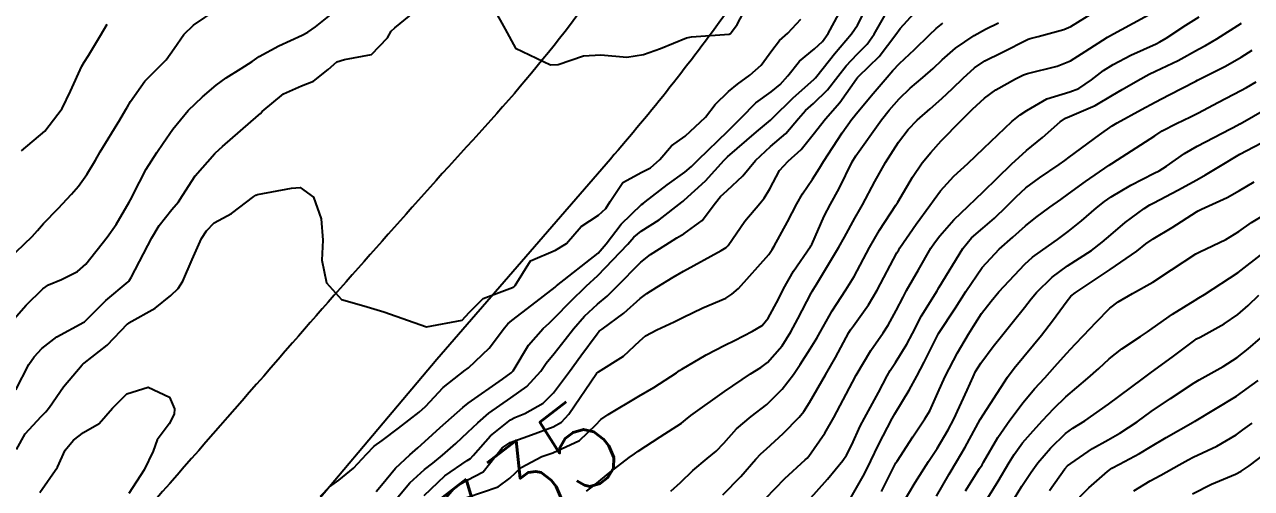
# Model space of a CAD drawing. Header units: metres. Extents: x 318500 to 325275, y 7408834 to 7428799.
# Drawn here: x 322005 to 322062.5, y 7416773.5 to 7416795.3 of the extents above; entities that cross this region are included whole.
import ezdxf
from ezdxf.enums import TextEntityAlignment as Align

# ---------------------------------------------------------------- set-up
doc = ezdxf.new("R2010")
doc.units = ezdxf.units.M
doc.header["$MEASUREMENT"] = 0
for name, color, linetype in [('Cotas', 45, 'Continuous'), ('Curvas de Nivel 1m', 11, 'Continuous'), ('Curvas de Nivel 5m', 15, 'Continuous'), ('Vias Primárias', 230, 'Continuous')]:
    doc.layers.add(name, color=color, linetype=linetype)
doc.styles.add('Style-STANDARD', font='STANDARD.shx')

msp = doc.modelspace()

# ---------------------------------------------------------------- linework, layer by layer
at = {"layer": 'Curvas de Nivel 1m', "flags": 128}
for points, elevation in [([(322021.492, 7416773.365), (322021.748, 7416773.67), (322022.396, 7416774.465), (322023.069, 7416775.091), (322023.452, 7416775.407), (322023.779, 7416775.704), (322024.499, 7416776.363), (322025.287, 7416777.065), (322025.556, 7416777.309), (322025.804, 7416777.505), (322027.418, 7416778.638), (322027.819, 7416778.933), (322027.874, 7416778.975), (322027.918, 7416779.029), (322028.636, 7416780.224), (322029.315, 7416781.015), (322029.6, 7416781.267), (322029.857, 7416781.506), (322030.595, 7416782.273), (322031.342, 7416782.988), (322031.885, 7416783.488), (322033.287, 7416784.959), (322033.569, 7416785.291), (322033.909, 7416785.574), (322034.752, 7416786.107), (322035.812, 7416786.931), (322035.878, 7416786.983), (322035.931, 7416787.026), (322036.925, 7416787.936), (322037.803, 7416788.902), (322037.962, 7416789.059), (322039.32, 7416790.226), (322039.979, 7416790.782), (322040.025, 7416790.824), (322040.07, 7416790.869), (322041.032, 7416791.822), (322042.008, 7416792.691), (322042.087, 7416792.771), (322042.149, 7416792.848), (322042.973, 7416793.888), (322043.766, 7416794.824), (322044.044, 7416795.235), (322044.846, 7416796.808)], 731), ([(322027.011, 7416796.007), (322027.532, 7416795.038), (322028.027, 7416794.159), (322029.661, 7416793.368), (322030.016, 7416793.395), (322031.216, 7416793.798), (322032.023, 7416793.839), (322033.246, 7416793.737), (322034.024, 7416793.859), (322034.824, 7416794.146), (322036.036, 7416794.64), (322036.272, 7416794.691), (322038.039, 7416794.806), (322038.098, 7416794.84), (322038.147, 7416794.898), (322038.41, 7416795.261), (322039.248, 7416796.882)], 728), ([(322004.417, 7416781.342), (322005.096, 7416782.097), (322005.873, 7416782.873), (322006.141, 7416783.053), (322006.755, 7416783.311), (322007.506, 7416783.682), (322007.887, 7416784.026), (322008.889, 7416785.285), (322009.309, 7416785.879), (322009.925, 7416786.926), (322010.042, 7416787.155), (322010.099, 7416787.268), (322010.725, 7416788.486), (322011.215, 7416789.257), (322011.52, 7416789.699), (322011.971, 7416790.361), (322012.691, 7416791.239), (322013.352, 7416791.867), (322013.998, 7416792.422), (322014.46, 7416792.757), (322015.177, 7416793.202), (322015.678, 7416793.532), (322016.019, 7416793.761), (322016.935, 7416794.272), (322018.034, 7416794.77), (322018.29, 7416794.912), (322018.657, 7416795.161), (322020.051, 7416796.273)], 727), ([(322022.515, 7416773.098), (322023.072, 7416773.768), (322023.76, 7416774.391), (322024.144, 7416774.696), (322024.604, 7416775.072), (322025.23, 7416775.614), (322025.786, 7416776.143), (322026.252, 7416776.594), (322026.774, 7416777.045), (322027.807, 7416777.763), (322028.547, 7416778.288), (322029.203, 7416779.016), (322029.459, 7416779.381), (322029.832, 7416779.839), (322030.352, 7416780.493), (322030.737, 7416780.997), (322031.257, 7416781.591), (322031.868, 7416782.152), (322032.318, 7416782.528), (322032.761, 7416782.967), (322033.892, 7416784.116), (322034.356, 7416784.485), (322035.062, 7416784.938), (322035.581, 7416785.257), (322035.908, 7416785.447), (322036.764, 7416786.07), (322037.4, 7416786.908), (322037.635, 7416787.204), (322037.939, 7416787.479), (322038.677, 7416788.161), (322039.267, 7416788.88), (322039.967, 7416789.551), (322040.683, 7416790.153), (322041.286, 7416790.857), (322041.614, 7416791.226), (322041.991, 7416791.558), (322042.642, 7416792.199), (322043.126, 7416792.833), (322043.512, 7416793.334), (322044.026, 7416793.872), (322044.497, 7416794.349), (322044.833, 7416794.808), (322045.81, 7416796.546)], 732), ([(322003.885, 7416783.879), (322005.379, 7416785.328), (322005.627, 7416785.602), (322005.909, 7416785.926), (322006.59, 7416786.643), (322007.217, 7416787.307), (322007.55, 7416787.69), (322007.944, 7416788.23), (322008.345, 7416788.903), (322008.567, 7416789.291), (322009.487, 7416790.79), (322009.772, 7416791.273), (322009.847, 7416791.407), (322009.986, 7416791.656), (322010.651, 7416792.613), (322011.309, 7416793.257), (322011.658, 7416793.611), (322012.023, 7416794.141), (322012.48, 7416794.797), (322012.944, 7416795.236), (322014.048, 7416795.98)], 726), ([(322004.608, 7416778.138), (322005.222, 7416779.329), (322005.467, 7416779.683), (322005.831, 7416780.07), (322006.532, 7416780.62), (322007.798, 7416781.301), (322007.835, 7416781.316), (322007.85, 7416781.333), (322008.827, 7416782.324), (322009.879, 7416783.205), (322009.916, 7416783.233), (322009.945, 7416783.269), (322010.012, 7416783.398), (322010.991, 7416785.254), (322011.324, 7416785.833), (322011.92, 7416786.59), (322012.226, 7416786.945), (322012.424, 7416787.243), (322013.014, 7416788.164), (322013.932, 7416789.22), (322013.96, 7416789.25), (322014.288, 7416789.54), (322015.978, 7416791.008), (322016.069, 7416791.099), (322016.152, 7416791.188), (322017.156, 7416792.015), (322017.998, 7416792.385), (322018.552, 7416792.611), (322019.24, 7416793.152), (322019.654, 7416793.507), (322020.017, 7416793.629), (322021.284, 7416793.858), (322022.033, 7416794.632), (322022.194, 7416794.952), (322022.369, 7416795.107), (322023.292, 7416795.853)], 728), ([(322004.647, 7416775.337), (322005.048, 7416776.064), (322005.794, 7416776.891), (322006.014, 7416777.1), (322006.19, 7416777.316), (322006.842, 7416778.277), (322007.719, 7416779.301), (322007.771, 7416779.35), (322007.821, 7416779.381), (322008.887, 7416780.231), (322009.849, 7416781.235), (322009.869, 7416781.25), (322009.903, 7416781.269), (322011.146, 7416781.965), (322011.87, 7416782.55), (322012.219, 7416782.892), (322012.442, 7416783.234), (322012.869, 7416784.252), (322013.312, 7416785.226), (322013.538, 7416785.593), (322013.911, 7416785.962), (322014.721, 7416786.405), (322015.77, 7416787.192), (322015.862, 7416787.26), (322015.932, 7416787.29), (322017.521, 7416787.589), (322017.937, 7416787.628), (322018.556, 7416787.161), (322018.918, 7416786.152), (322018.993, 7416785.154), (322018.951, 7416784.21), (322019.161, 7416783.147), (322019.868, 7416782.364), (322020.91, 7416782.079), (322021.86, 7416781.791), (322023.85, 7416781.09), (322025.524, 7416781.396), (322025.86, 7416781.759), (322026.511, 7416782.41), (322027.878, 7416782.926), (322027.948, 7416782.96), (322028.003, 7416783.029), (322028.734, 7416784.18), (322029.897, 7416784.686), (322030.416, 7416785.002), (322031.108, 7416785.796), (322031.92, 7416786.32), (322032.257, 7416786.643), (322032.455, 7416786.972), (322033.051, 7416787.856), (322033.951, 7416788.338), (322034.355, 7416788.545), (322034.781, 7416788.942), (322035.335, 7416789.568), (322035.971, 7416790.026), (322036.92, 7416790.916), (322037.384, 7416791.514), (322037.998, 7416792.119), (322038.429, 7416792.468), (322039.002, 7416792.885), (322039.541, 7416793.353), (322040.028, 7416794.046), (322040.392, 7416794.509), (322040.786, 7416794.863), (322041.387, 7416795.516)], 729), ([(322023.741, 7416773.174), (322024.719, 7416774.107), (322025.766, 7416774.815), (322025.914, 7416774.911), (322026.047, 7416775.056), (322026.852, 7416775.976), (322027.795, 7416776.728), (322027.994, 7416776.83), (322028.461, 7416777.023), (322029.317, 7416777.502), (322029.81, 7416777.99), (322030.548, 7416778.999), (322031.088, 7416779.735), (322031.847, 7416780.765), (322031.949, 7416780.878), (322032.084, 7416780.976), (322033.095, 7416781.728), (322033.872, 7416782.414), (322034.171, 7416782.652), (322034.648, 7416782.942), (322035.409, 7416783.411), (322035.888, 7416783.697), (322037.664, 7416784.67), (322037.899, 7416784.804), (322037.994, 7416784.899), (322038.766, 7416786.039), (322039.468, 7416786.877), (322039.682, 7416787.126), (322039.94, 7416787.556), (322040.396, 7416788.423), (322040.795, 7416788.862), (322041.41, 7416789.411), (322041.973, 7416790.103), (322042.547, 7416790.841), (322043.216, 7416791.607), (322044.008, 7416792.713), (322044.054, 7416792.775), (322044.098, 7416792.819), (322045.065, 7416793.764), (322045.842, 7416794.793), (322046.043, 7416795.07), (322046.867, 7416795.966)], 733), ([(322031.348, 7416773.382), (322031.751, 7416773.697), (322032.453, 7416774.276), (322033.345, 7416774.956), (322033.593, 7416775.132), (322033.775, 7416775.254), (322034.795, 7416775.93), (322035.795, 7416776.57), (322035.997, 7416776.727), (322036.239, 7416776.923), (322037.811, 7416778.05), (322039.04, 7416778.882), (322039.521, 7416779.178), (322039.828, 7416779.414), (322040.512, 7416780.191), (322040.932, 7416780.859), (322041.251, 7416781.464), (322041.877, 7416782.666), (322041.946, 7416782.782), (322041.983, 7416782.848), (322042.144, 7416783.107), (322043.179, 7416784.831), (322043.437, 7416785.297), (322043.92, 7416786.181), (322044.157, 7416786.587), (322044.286, 7416786.815), (322044.855, 7416787.897), (322045.359, 7416788.799), (322045.97, 7416789.752), (322046.419, 7416790.342), (322046.848, 7416790.781), (322047.454, 7416791.309), (322047.995, 7416791.789), (322048.5, 7416792.265), (322048.994, 7416792.755), (322049.531, 7416793.234), (322050.022, 7416793.554), (322050.806, 7416793.951), (322052.038, 7416794.571), (322052.14, 7416794.607), (322052.506, 7416794.705), (322053.71, 7416795.026), (322054.045, 7416795.17), (322055.361, 7416795.979)], 736), ([(322035.296, 7416773.385), (322035.753, 7416773.788), (322036.33, 7416774.353), (322036.998, 7416774.912), (322037.42, 7416775.26), (322037.781, 7416775.64), (322038.378, 7416776.305), (322039.061, 7416776.881), (322039.806, 7416777.448), (322040.517, 7416778.159), (322041.048, 7416778.858), (322041.365, 7416779.316), (322041.838, 7416780.053), (322042.138, 7416780.553), (322042.295, 7416780.843), (322042.864, 7416781.836), (322043.509, 7416782.826), (322043.886, 7416783.451), (322044.616, 7416784.809), (322045.087, 7416785.627), (322045.85, 7416786.791), (322045.878, 7416786.843), (322045.932, 7416786.939), (322046.621, 7416788.112), (322047.084, 7416788.779), (322047.479, 7416789.261), (322047.97, 7416789.804), (322048.9, 7416790.756), (322049.441, 7416791.295), (322049.996, 7416791.81), (322050.531, 7416792.203), (322051.454, 7416792.718), (322051.823, 7416792.902), (322052.014, 7416792.97), (322053.407, 7416793.308), (322054.023, 7416793.561), (322054.709, 7416794), (322055.764, 7416794.664), (322056.042, 7416794.825), (322056.425, 7416795.035), (322058.053, 7416795.92)], 737), ([(322037.745, 7416773.216), (322038.577, 7416774.068), (322039.289, 7416774.877), (322039.519, 7416775.128), (322039.777, 7416775.363), (322040.57, 7416776.081), (322041.309, 7416776.855), (322041.532, 7416777.124), (322041.807, 7416777.541), (322042.55, 7416778.839), (322043.014, 7416779.65), (322043.648, 7416780.823), (322043.723, 7416780.951), (322043.855, 7416781.138), (322044.561, 7416782.118), (322044.969, 7416782.804), (322045.898, 7416784.553), (322045.983, 7416784.705), (322046.031, 7416784.789), (322046.791, 7416785.907), (322047.432, 7416786.775), (322047.641, 7416787.066), (322047.941, 7416787.472), (322048.562, 7416788.15), (322049.214, 7416788.751), (322049.967, 7416789.471), (322051.272, 7416790.721), (322051.676, 7416791.023), (322051.988, 7416791.238), (322052.921, 7416791.776), (322054.001, 7416792.109), (322054.417, 7416792.271), (322055.006, 7416792.675), (322055.574, 7416793.109), (322056.021, 7416793.396), (322056.848, 7416793.827), (322058.036, 7416794.36), (322058.217, 7416794.449), (322058.51, 7416794.625), (322059.429, 7416795.233), (322060.05, 7416795.621)], 738), ([(322024.781, 7416773.07), (322025.22, 7416773.593), (322025.753, 7416773.894), (322026.515, 7416774.292), (322027.104, 7416775.04), (322027.392, 7416775.42), (322027.78, 7416775.668), (322028.778, 7416776.022), (322029.791, 7416776.395), (322030.18, 7416776.619), (322030.529, 7416776.999), (322031.819, 7416778.906), (322031.906, 7416778.979), (322033.081, 7416779.711), (322033.842, 7416780.429), (322034.12, 7416780.673), (322034.643, 7416780.942), (322035.465, 7416781.325), (322035.859, 7416781.529), (322036.801, 7416781.98), (322037.873, 7416782.437), (322038.16, 7416782.612), (322038.473, 7416782.891), (322039.896, 7416784.477), (322040.052, 7416784.714), (322040.141, 7416784.868), (322040.771, 7416786.007), (322041.208, 7416786.857), (322041.469, 7416787.322), (322041.947, 7416788.006), (322042.274, 7416788.526), (322042.462, 7416788.842), (322043.331, 7416790.187), (322043.783, 7416790.823), (322043.869, 7416790.935), (322043.984, 7416791.069), (322044.781, 7416792.026), (322045.445, 7416792.798), (322045.709, 7416793.101), (322046.02, 7416793.434), (322046.72, 7416794.092), (322047.426, 7416794.776), (322047.732, 7416795.084), (322048.046, 7416795.328)], 734), ([(322039.743, 7416773.039), (322040.64, 7416773.978), (322041.601, 7416774.852), (322041.69, 7416774.932), (322041.773, 7416775.031), (322042.521, 7416776.107), (322042.946, 7416776.833), (322043.817, 7416778.498), (322043.988, 7416778.817), (322044.669, 7416779.977), (322045.245, 7416780.799), (322045.492, 7416781.159), (322045.866, 7416781.853), (322046.181, 7416782.482), (322046.348, 7416782.785), (322046.904, 7416783.766), (322047.485, 7416784.774), (322047.653, 7416785.023), (322047.909, 7416785.361), (322048.569, 7416786.112), (322049.23, 7416786.751), (322049.592, 7416787.088), (322049.94, 7416787.417), (322050.606, 7416788.075), (322051.262, 7416788.72), (322051.966, 7416789.354), (322052.709, 7416789.966), (322053.545, 7416790.694), (322053.801, 7416790.873), (322053.984, 7416790.951), (322055.191, 7416791.473), (322055.999, 7416791.945), (322056.443, 7416792.214), (322057.188, 7416792.642), (322057.719, 7416792.93), (322058.017, 7416793.071), (322059.07, 7416793.574), (322060.032, 7416794.102), (322060.354, 7416794.287), (322060.885, 7416794.597), (322062.047, 7416795.324)], 739), ([(322043.744, 7416773.094), (322044.374, 7416774.197), (322044.677, 7416774.806), (322045.028, 7416775.555), (322045.67, 7416776.792), (322045.802, 7416777.013), (322046.475, 7416778.121), (322046.833, 7416778.78), (322047.174, 7416779.432), (322047.85, 7416780.77), (322048.644, 7416781.983), (322049.127, 7416782.751), (322049.891, 7416783.866), (322050.68, 7416784.728), (322051.328, 7416785.3), (322051.917, 7416785.823), (322052.406, 7416786.221), (322053.065, 7416786.699), (322053.573, 7416787.056), (322053.939, 7416787.32), (322054.729, 7416787.898), (322055.836, 7416788.662), (322055.961, 7416788.744), (322056.229, 7416788.923), (322057.974, 7416790.051), (322058.33, 7416790.273), (322058.988, 7416790.62), (322059.657, 7416790.941), (322059.988, 7416791.111), (322060.967, 7416791.624), (322062.004, 7416792.17), (322062.269, 7416792.313), (322062.73, 7416792.569)], 741), ([(322045.177, 7416773.37), (322045.766, 7416774.549), (322045.851, 7416774.707), (322045.901, 7416774.789), (322046.635, 7416775.934), (322047.209, 7416776.776), (322047.431, 7416777.147), (322047.812, 7416777.987), (322048.159, 7416778.765), (322048.728, 7416779.866), (322049.244, 7416780.749), (322049.48, 7416781.121), (322049.865, 7416781.709), (322050.308, 7416782.299), (322050.675, 7416782.728), (322051.893, 7416784.03), (322052.25, 7416784.353), (322052.727, 7416784.702), (322053.416, 7416785.186), (322053.913, 7416785.556), (322054.54, 7416786.061), (322055.25, 7416786.67), (322055.628, 7416786.972), (322055.938, 7416787.186), (322056.858, 7416787.735), (322057.955, 7416788.289), (322058.179, 7416788.406), (322058.519, 7416788.624), (322059.372, 7416789.21), (322059.969, 7416789.557), (322061.923, 7416790.581), (322061.96, 7416790.6), (322061.98, 7416790.611), (322063.227, 7416791.326)], 742), ([(322046.153, 7416772.786), (322046.744, 7416773.791), (322047.378, 7416774.774), (322047.537, 7416775.009), (322047.779, 7416775.383), (322048.296, 7416776.259), (322048.558, 7416776.759), (322049.18, 7416778.116), (322049.462, 7416778.745), (322049.581, 7416778.986), (322049.83, 7416779.378), (322050.409, 7416780.164), (322050.857, 7416780.725), (322051.302, 7416781.275), (322051.869, 7416781.988), (322052.188, 7416782.395), (322052.434, 7416782.704), (322053.162, 7416783.422), (322053.893, 7416783.947), (322055.005, 7416784.673), (322055.515, 7416785.057), (322055.911, 7416785.4), (322056.593, 7416785.977), (322057.478, 7416786.637), (322057.751, 7416786.814), (322057.934, 7416786.909), (322059.065, 7416787.497), (322059.951, 7416787.983), (322060.349, 7416788.21), (322060.975, 7416788.595), (322061.966, 7416789.18), (322063.303, 7416789.89)], 743), ([(322047.746, 7416773.144), (322048.345, 7416774.178), (322048.69, 7416774.756), (322049.089, 7416775.442), (322049.8, 7416776.74), (322051.081, 7416778.721), (322051.391, 7416779.152), (322051.835, 7416779.696), (322052.299, 7416780.25), (322052.673, 7416780.702), (322053.19, 7416781.367), (322053.874, 7416782.304), (322054.045, 7416782.52), (322054.246, 7416782.685), (322055.891, 7416783.778), (322057.134, 7416784.641), (322057.565, 7416784.975), (322057.909, 7416785.209), (322058.797, 7416785.741), (322059.928, 7416786.483), (322060.007, 7416786.531), (322060.169, 7416786.606), (322061.369, 7416787.159), (322061.944, 7416787.486), (322062.629, 7416787.89)], 744), ([(322049.954, 7416772.737), (322050.638, 7416773.846), (322051.15, 7416774.719), (322051.387, 7416775.105), (322051.784, 7416775.641), (322052.279, 7416776.219), (322052.721, 7416776.701), (322053.241, 7416777.26), (322053.811, 7416777.802), (322054.848, 7416778.675), (322055.357, 7416779.137), (322055.834, 7416779.58), (322056.438, 7416780.054), (322057.316, 7416780.638), (322057.639, 7416780.848), (322057.856, 7416781.002), (322058.808, 7416781.679), (322059.876, 7416782.345), (322060.043, 7416782.442), (322060.306, 7416782.604), (322061.891, 7416783.635), (322063.073, 7416784.562)], 746), ([(322051.407, 7416773.053), (322051.754, 7416773.624), (322052.189, 7416774.28), (322052.497, 7416774.703), (322053.086, 7416775.391), (322053.791, 7416776.079), (322054.141, 7416776.338), (322054.702, 7416776.676), (322055.808, 7416777.454), (322057.381, 7416778.637), (322057.632, 7416778.824), (322057.825, 7416778.961), (322058.785, 7416779.672), (322059.848, 7416780.461), (322059.937, 7416780.52), (322060.097, 7416780.606), (322061.222, 7416781.227), (322061.866, 7416781.664), (322062.354, 7416782.092), (322062.851, 7416782.565)], 747), ([(322053.037, 7416773.411), (322053.766, 7416774.422), (322053.891, 7416774.565), (322054.037, 7416774.686), (322055.065, 7416775.387), (322055.787, 7416775.79), (322056.346, 7416776.098), (322057.15, 7416776.64), (322057.805, 7416777.113), (322058.709, 7416777.723), (322059.819, 7416778.464), (322060.054, 7416778.606), (322061.184, 7416779.235), (322061.836, 7416779.653), (322062.353, 7416780.062), (322062.929, 7416780.564)], 748), ([(322054.047, 7416772.685), (322054.885, 7416773.541), (322055.765, 7416774.308), (322055.969, 7416774.455), (322056.318, 7416774.652), (322057.262, 7416775.154), (322057.782, 7416775.461), (322058.518, 7416775.894), (322059.773, 7416776.61), (322059.789, 7416776.622), (322059.844, 7416776.653), (322061.813, 7416777.833), (322062.822, 7416778.565)], 749), ([(322059.75, 7416773.264), (322060.635, 7416773.718), (322061.764, 7416774.187), (322062.028, 7416774.314), (322062.403, 7416774.571), (322063.18, 7416775.158)], 751)]:
    msp.add_lwpolyline(points, dxfattribs=dict(at, elevation=elevation))
at = {"layer": 'Curvas de Nivel 5m', "flags": 128}
for points, elevation in [([(322018.894, 7416773.148), (322019.309, 7416773.582), (322019.751, 7416773.9), (322020.427, 7416774.463), (322021.036, 7416775.121), (322021.397, 7416775.494), (322021.78, 7416775.764), (322022.545, 7416776.342), (322023.508, 7416777.084), (322023.803, 7416777.35), (322024.64, 7416778.244), (322025.673, 7416779.061), (322025.76, 7416779.122), (322025.822, 7416779.172), (322026.797, 7416780.084), (322027.507, 7416781.035), (322027.66, 7416781.225), (322027.855, 7416781.38), (322028.79, 7416782.097), (322029.879, 7416782.947), (322029.914, 7416782.975), (322029.948, 7416783.009), (322031.896, 7416784.549), (322032.279, 7416784.974), (322032.97, 7416785.908), (322033.928, 7416786.818), (322034.005, 7416786.874), (322034.103, 7416786.948), (322035.132, 7416787.748), (322035.951, 7416788.333), (322036.273, 7416788.608), (322036.584, 7416788.921), (322037.974, 7416790.263), (322038.591, 7416790.891), (322039.287, 7416791.584), (322039.999, 7416792.11), (322040.424, 7416792.445), (322040.788, 7416792.862), (322041.335, 7416793.542), (322042.029, 7416794.116), (322042.405, 7416794.473), (322042.672, 7416794.841), (322043.37, 7416796.147)], 730), ([(322004.874, 7416789.336), (322005.969, 7416790.262), (322006.788, 7416791.318), (322007.168, 7416792.136), (322007.698, 7416793.305), (322007.817, 7416793.499), (322008.018, 7416793.812), (322008.579, 7416794.745), (322008.896, 7416795.287)], 725), ([(322025.74, 7416773.089), (322027.206, 7416773.58), (322027.754, 7416773.99), (322028.297, 7416774.487), (322029.254, 7416775.008), (322029.635, 7416775.139), (322029.773, 7416775.176), (322031.018, 7416775.755), (322031.793, 7416776.498), (322032.029, 7416776.744), (322032.371, 7416776.971), (322033.809, 7416777.836), (322034.507, 7416778.249), (322035.56, 7416778.933), (322035.712, 7416779.04), (322035.823, 7416779.109), (322036.965, 7416779.781), (322037.84, 7416780.224), (322038.29, 7416780.447), (322039.125, 7416780.881), (322039.577, 7416781.152), (322039.859, 7416781.49), (322040.347, 7416782.391), (322040.576, 7416782.863), (322041.044, 7416783.703), (322041.848, 7416784.851), (322041.867, 7416784.884), (322041.902, 7416784.955), (322042.481, 7416786.283), (322042.776, 7416786.837), (322043.19, 7416787.582), (322043.798, 7416788.822), (322043.963, 7416789.104), (322045.175, 7416790.802), (322045.529, 7416791.255), (322045.995, 7416791.783), (322046.513, 7416792.274), (322047.104, 7416792.779), (322047.589, 7416793.202), (322048.023, 7416793.605), (322048.644, 7416794.148), (322049.517, 7416794.748), (322050.043, 7416795.047), (322050.661, 7416795.346)], 735), ([(322041.741, 7416772.933), (322042.648, 7416773.945), (322043.367, 7416774.826), (322043.53, 7416775.067), (322043.781, 7416775.548), (322044.18, 7416776.428), (322044.373, 7416776.811), (322045.025, 7416778.014), (322045.434, 7416778.796), (322045.578, 7416779.04), (322045.829, 7416779.416), (322046.355, 7416780.273), (322046.619, 7416780.782), (322047.042, 7416781.598), (322047.777, 7416782.771), (322047.816, 7416782.835), (322047.882, 7416782.947), (322048.986, 7416784.754), (322049.394, 7416785.261), (322049.915, 7416785.719), (322050.474, 7416786.179), (322051.035, 7416786.723), (322051.475, 7416787.179), (322051.943, 7416787.606), (322052.576, 7416788.078), (322053.498, 7416788.695), (322053.765, 7416788.889), (322053.964, 7416789.042), (322055.392, 7416790.087), (322055.979, 7416790.511), (322056.211, 7416790.657), (322057.352, 7416791.277), (322057.995, 7416791.625), (322058.659, 7416791.965), (322059.896, 7416792.611), (322059.973, 7416792.648), (322060.011, 7416792.669), (322061.294, 7416793.318), (322062.027, 7416793.73), (322062.547, 7416794.058)], 740), ([(322049.109, 7416773.39), (322049.765, 7416774.439), (322049.883, 7416774.624), (322049.947, 7416774.737), (322050.622, 7416775.893), (322051.19, 7416776.719), (322051.808, 7416777.542), (322052.341, 7416778.178), (322052.829, 7416778.7), (322053.3, 7416779.224), (322053.837, 7416779.845), (322054.25, 7416780.278), (322054.644, 7416780.678), (322055.227, 7416781.302), (322055.87, 7416781.966), (322056.261, 7416782.267), (322056.931, 7416782.644), (322057.886, 7416783.189), (322058.759, 7416783.754), (322059.899, 7416784.51), (322060.081, 7416784.607), (322061.314, 7416785.184), (322061.915, 7416785.565), (322062.505, 7416785.987), (322063.473, 7416786.557)], 745), ([(322005.74, 7416773.32), (322006.564, 7416774.506), (322006.929, 7416775.308), (322007.309, 7416775.772), (322007.782, 7416776.126), (322008.52, 7416776.558), (322009.143, 7416777.28), (322009.807, 7416777.941), (322010.817, 7416778.261), (322011.806, 7416777.796), (322012.044, 7416777.238), (322012.038, 7416776.996), (322011.789, 7416776.539), (322011.235, 7416775.791), (322011.053, 7416775.251), (322010.631, 7416774.383), (322009.903, 7416773.268)], 730), ([(322056.992, 7416773.401), (322057.758, 7416773.86), (322058.259, 7416774.129), (322059.123, 7416774.616), (322059.535, 7416774.851), (322059.775, 7416774.969), (322060.885, 7416775.492), (322061.792, 7416776.029), (322062.111, 7416776.259), (322062.539, 7416776.569)], 750)]:
    msp.add_lwpolyline(points, dxfattribs=dict(at, elevation=elevation))
at = {"layer": 'Vias Primárias'}
for points in [[(322057.644, 7416932.085, -0.025492), (322059.427, 7416921.832, -0.038844), (322060.006, 7416908.539, 0.035593), (322060.421, 7416897.351, -0.042947), (322060.67, 7416886.211, -0.02316), (322059.591, 7416876.418, -0.042894), (322057.349, 7416867.327, 0.002165), (322054.401, 7416858.526, -0.005637), (322051.412, 7416849.805, 0.021841), (322049.17, 7416842.5, -0.009522), (322044.852, 7416827.086, -0.014737), (322039.499, 7416811.023, -0.052004), (322034.641, 7416801.094, -0.044873), (322026.587, 7416790.47, 0.005782), (322017.574, 7416780.333, -0.002017), (322006.734, 7416767.954, -0.034029), (321998.851, 7416760.164, -0.010447), (321988.845, 7416751.895, -0.030219), (321975.936, 7416742.887, -0.017589), (321965.261, 7416736.865, 0.002537)], [(322058.148, 7416852.878), (322054.295, 7416841.113, 0.035079), (322051.87, 7416830.743, -0.052954), (322050.834, 7416826.931, 0.021208), (322048.81, 7416821.001, -0.012949), (322045.166, 7416809.716, -0.034253), (322042.201, 7416802.83, -0.037432), (322037.895, 7416795.807, -0.022254), (322032.475, 7416788.956), (322024.33, 7416779.553), (322016.543, 7416770.31), (322005.944, 7416759.788), (321999.302, 7416753.378), (321994.286, 7416748.485, -0.032386), (321987.723, 7416743.891), (321976.058, 7416736.805), (321954.587, 7416724.831)]]:
    msp.add_lwpolyline(points, format="xyb", dxfattribs=at)

# ---------------------------------------------------------------- texts
at = {"layer": 'Cotas', "style": 'Style-STANDARD'}
msp.add_text('735', height=4, rotation=37.78695, dxfattribs=at).set_placement((322028.54, 7416773.601, 735), align=Align.MIDDLE_CENTER)

doc.saveas('drawing.dxf')
